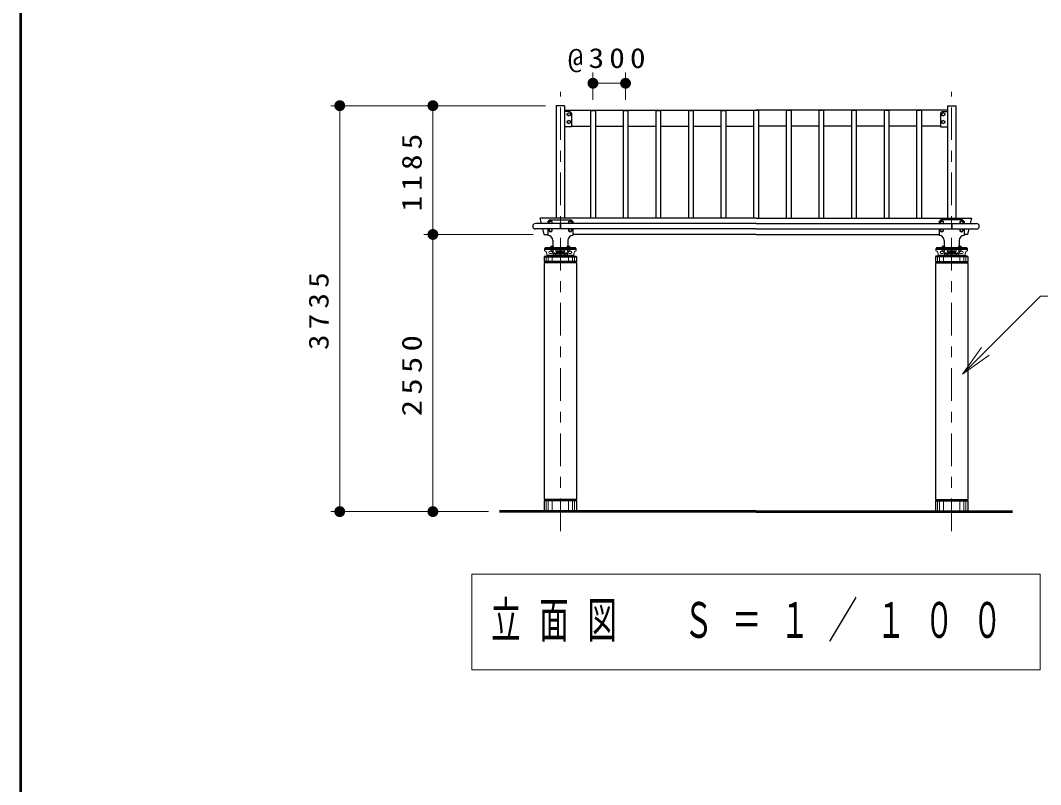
# Model space of a CAD drawing. Units: millimetres on the paper, with parts at other scales. Extents: x -365 to 0, y 0 to 257.
# Drawn here: x -365 to -271.1, y 70.3 to 140.6 of the extents above; entities that cross this region are included whole.
import ezdxf

# ---------------------------------------------------------------- set-up
doc = ezdxf.new("R2010")
doc.units = ezdxf.units.MM
doc.linetypes.add('USER2', pattern=[6, 3, -1, 1, -1])
doc.layers.add('1_100', color=7, linetype='Continuous', lineweight=25)
doc.layers.add('NAKAMURA図枠', color=7, linetype='Continuous', lineweight=13)
doc.styles.add('ＭＳ ゴシック', font='')
doc.styles.get('ＭＳ ゴシック').set_extended_font_data('MS Gothic')

# ---------------------------------------------------------------- blocks, each defined once
blk = doc.blocks.new('filled_dot')
at = {"color": 0, "linetype": 'Continuous', "lineweight": -2, "const_width": 1.25}
blk.add_lwpolyline([(-0.625, 0, 1), (0.625, 0, 1)], format="xyb", close=True, dxfattribs=at)

msp = doc.modelspace()

# ---------------------------------------------------------------- linework, layer by layer
at = {"layer": '1_100', "lineweight": 13}
for p, q in [((-312.329, 133.334), (-312.329, 135.85)), ((-309.329, 133.334), (-309.329, 135.85)), ((-312.329, 134.85), (-309.329, 134.85)), ((-316.704, 132.786), (-336.455, 132.786)), ((-335.622, 95.436), (-335.622, 132.786)), ((-327.053, 120.936), (-327.053, 132.786)), ((-317.829, 120.936), (-327.886, 120.936)), ((-327.053, 95.436), (-327.053, 120.936)), ((-316.641, 118.886), (-316.641, 118.436)), ((-314.079, 118.936), (-316.579, 118.936)), ((-316.454, 118.886), (-316.454, 118.436)), ((-316.079, 118.886), (-316.079, 118.436)), ((-315.329, 118.886), (-315.329, 118.436)), ((-314.579, 118.886), (-314.579, 118.436)), ((-314.204, 118.886), (-314.204, 118.436)), ((-314.016, 118.886), (-314.016, 118.436)), ((-280.641, 118.886), (-280.641, 118.436)), ((-280.579, 118.936), (-278.079, 118.936)), ((-280.454, 118.886), (-280.454, 118.436)), ((-280.079, 118.886), (-280.079, 118.436)), ((-279.329, 118.886), (-279.329, 118.436)), ((-278.579, 118.886), (-278.579, 118.436)), ((-278.204, 118.886), (-278.204, 118.436)), ((-278.016, 118.886), (-278.016, 118.436)), ((-278.345, 108.074), (-276.577, 110.549)), ((-278.345, 108.074), (-276.224, 110.195)), ((-275.87, 109.842), (-278.345, 108.074)), ((-316.641, 96.436), (-316.641, 95.436)), ((-316.454, 96.436), (-316.454, 95.436)), ((-316.079, 96.436), (-316.079, 95.436)), ((-315.329, 96.436), (-315.329, 95.436)), ((-314.579, 96.436), (-314.579, 95.436)), ((-314.204, 96.436), (-314.204, 95.436)), ((-314.016, 96.436), (-314.016, 95.436)), ((-280.641, 96.436), (-280.641, 95.436)), ((-280.454, 96.436), (-280.454, 95.436)), ((-280.079, 96.436), (-280.079, 95.436)), ((-279.329, 96.436), (-279.329, 95.436)), ((-278.579, 96.436), (-278.579, 95.436)), ((-278.204, 96.436), (-278.204, 95.436)), ((-278.016, 96.436), (-278.016, 95.436)), ((-321.926, 95.436), (-336.455, 95.436)), ((-323.479, 89.675), (-323.479, 80.875)), ((-271.179, 89.675), (-323.479, 89.675)), ((-271.179, 80.875), (-271.179, 89.675)), ((-323.479, 80.875), (-271.179, 80.875))]:
    msp.add_line(p, q, dxfattribs=at)
at = {"layer": '1_100', "linetype": 'USER2', "lineweight": 13}
for p, q in [((-315.329, 93.63), (-315.329, 134.053)), ((-279.329, 93.63), (-279.329, 134.053))]:
    msp.add_line(p, q, dxfattribs=at)
at = {"layer": '1_100'}
for p, q in [((-314.954, 132.786), (-315.704, 132.786)), ((-315.704, 132.786), (-315.704, 122.436)), ((-314.954, 132.786), (-314.954, 122.436)), ((-314.954, 132.386), (-297.329, 132.386)), ((-279.704, 132.386), (-297.329, 132.386)), ((-279.704, 132.786), (-278.954, 132.786)), ((-279.704, 132.786), (-279.704, 122.436)), ((-278.954, 132.786), (-278.954, 122.436)), ((-314.454, 132.236), (-314.954, 132.236)), ((-314.674, 132.055), (-314.554, 132.124)), ((-314.674, 132.055), (-314.674, 131.917)), ((-314.554, 131.847), (-314.674, 131.917)), ((-314.674, 131.355), (-314.554, 131.424)), ((-314.434, 132.055), (-314.554, 132.124)), ((-314.554, 131.847), (-314.434, 131.917)), ((-314.434, 131.355), (-314.554, 131.424)), ((-314.454, 132.236), (-314.304, 132.086)), ((-314.434, 132.055), (-314.434, 131.917)), ((-314.304, 132.086), (-314.304, 130.826)), ((-280.204, 132.236), (-280.354, 132.086)), ((-280.354, 132.086), (-280.354, 130.826)), ((-280.224, 132.055), (-280.104, 132.124)), ((-280.224, 132.055), (-280.224, 131.917)), ((-280.104, 131.847), (-280.224, 131.917)), ((-280.224, 131.355), (-280.104, 131.424)), ((-280.204, 132.236), (-279.704, 132.236)), ((-279.984, 132.055), (-280.104, 132.124)), ((-280.104, 131.847), (-279.984, 131.917)), ((-279.984, 131.355), (-280.104, 131.424)), ((-279.984, 132.055), (-279.984, 131.917)), ((-314.304, 130.826), (-314.954, 130.826)), ((-314.674, 131.355), (-314.674, 131.217)), ((-314.554, 131.147), (-314.674, 131.217)), ((-314.554, 131.147), (-314.434, 131.217)), ((-314.434, 131.355), (-314.434, 131.217)), ((-314.304, 130.886), (-312.549, 130.886)), ((-312.109, 130.886), (-309.549, 130.886)), ((-309.109, 130.886), (-306.549, 130.886)), ((-306.109, 130.886), (-303.549, 130.886)), ((-303.109, 130.886), (-300.549, 130.886)), ((-300.109, 130.886), (-297.549, 130.886)), ((-294.549, 130.886), (-297.109, 130.886)), ((-291.549, 130.886), (-294.109, 130.886)), ((-288.549, 130.886), (-291.109, 130.886)), ((-285.549, 130.886), (-288.109, 130.886)), ((-282.549, 130.886), (-285.109, 130.886)), ((-280.354, 130.886), (-282.109, 130.886)), ((-280.354, 130.826), (-279.704, 130.826)), ((-280.224, 131.355), (-280.224, 131.217)), ((-280.104, 131.147), (-280.224, 131.217)), ((-280.104, 131.147), (-279.984, 131.217)), ((-279.984, 131.355), (-279.984, 131.217)), ((-317.061, 121.929), (-317.179, 122.436)), ((-297.329, 122.436), (-317.179, 122.436)), ((-316.329, 122.286), (-316.479, 122.136)), ((-316.479, 122.136), (-316.479, 121.929)), ((-316.349, 122.105), (-316.229, 122.174)), ((-316.349, 122.105), (-316.349, 121.967)), ((-316.329, 122.286), (-314.329, 122.286)), ((-316.109, 122.105), (-316.229, 122.174)), ((-316.109, 122.105), (-316.109, 121.967)), ((-314.549, 122.105), (-314.429, 122.174)), ((-314.549, 122.105), (-314.549, 121.967)), ((-314.309, 122.105), (-314.429, 122.174)), ((-314.329, 122.286), (-314.179, 122.136)), ((-314.309, 122.105), (-314.309, 121.967)), ((-314.179, 122.136), (-314.179, 121.929)), ((-297.329, 122.436), (-277.479, 122.436)), ((-280.329, 122.286), (-280.479, 122.136)), ((-280.479, 122.136), (-280.479, 121.929)), ((-280.349, 122.105), (-280.229, 122.174)), ((-280.349, 122.105), (-280.349, 121.967)), ((-278.329, 122.286), (-280.329, 122.286)), ((-280.109, 122.105), (-280.229, 122.174)), ((-280.109, 122.105), (-280.109, 121.967)), ((-278.549, 122.105), (-278.429, 122.174)), ((-278.549, 122.105), (-278.549, 121.967)), ((-278.309, 122.105), (-278.429, 122.174)), ((-278.329, 122.286), (-278.179, 122.136)), ((-278.309, 122.105), (-278.309, 121.967)), ((-278.179, 122.136), (-278.179, 121.929)), ((-277.597, 121.929), (-277.479, 122.436)), ((-297.329, 121.929), (-317.629, 121.929)), ((-297.329, 121.443), (-317.629, 121.443)), ((-316.829, 120.936), (-316.947, 121.443)), ((-316.479, 121.443), (-316.479, 120.836)), ((-316.284, 121.929), (-316.349, 121.967)), ((-316.349, 121.405), (-316.284, 121.443)), ((-316.349, 121.405), (-316.349, 121.267)), ((-316.229, 121.197), (-316.349, 121.267)), ((-316.229, 121.197), (-316.109, 121.267)), ((-316.174, 121.929), (-316.109, 121.967)), ((-316.109, 121.405), (-316.174, 121.443)), ((-316.109, 121.405), (-316.109, 121.267)), ((-315.359, 121.929), (-315.359, 121.443)), ((-315.299, 121.929), (-315.299, 121.443)), ((-314.484, 121.929), (-314.549, 121.967)), ((-314.549, 121.405), (-314.484, 121.443)), ((-314.549, 121.405), (-314.549, 121.267)), ((-314.429, 121.197), (-314.549, 121.267)), ((-314.429, 121.197), (-314.309, 121.267)), ((-314.374, 121.929), (-314.309, 121.967)), ((-314.309, 121.405), (-314.374, 121.443)), ((-314.309, 121.405), (-314.309, 121.267)), ((-314.179, 121.443), (-314.179, 120.836)), ((-297.329, 121.929), (-277.029, 121.929)), ((-297.329, 121.443), (-277.029, 121.443)), ((-280.479, 121.443), (-280.479, 120.836)), ((-280.284, 121.929), (-280.349, 121.967)), ((-280.349, 121.405), (-280.284, 121.443)), ((-280.349, 121.405), (-280.349, 121.267)), ((-280.229, 121.197), (-280.349, 121.267)), ((-280.229, 121.197), (-280.109, 121.267)), ((-280.174, 121.929), (-280.109, 121.967)), ((-280.109, 121.405), (-280.174, 121.443)), ((-280.109, 121.405), (-280.109, 121.267)), ((-279.359, 121.929), (-279.359, 121.443)), ((-279.299, 121.929), (-279.299, 121.443)), ((-278.484, 121.929), (-278.549, 121.967)), ((-278.549, 121.405), (-278.484, 121.443)), ((-278.549, 121.405), (-278.549, 121.267)), ((-278.429, 121.197), (-278.549, 121.267)), ((-278.429, 121.197), (-278.309, 121.267)), ((-278.374, 121.929), (-278.309, 121.967)), ((-278.309, 121.405), (-278.374, 121.443)), ((-278.309, 121.405), (-278.309, 121.267)), ((-278.179, 121.443), (-278.179, 120.836)), ((-277.829, 120.936), (-277.711, 121.443)), ((-316.829, 120.936), (-316.479, 120.936)), ((-316.029, 120.386), (-316.029, 119.856)), ((-314.629, 120.386), (-314.629, 119.856)), ((-297.329, 120.936), (-314.179, 120.936)), ((-297.329, 120.936), (-280.479, 120.936)), ((-280.029, 120.386), (-280.029, 119.856)), ((-278.629, 120.386), (-278.629, 119.856)), ((-277.829, 120.936), (-278.179, 120.936))]:
    msp.add_line(p, q, dxfattribs=at)
at = {"layer": '1_100', "color": 40}
for p, q in [((-312.549, 132.334), (-312.549, 122.436)), ((-312.549, 132.334), (-312.109, 132.334)), ((-312.109, 132.334), (-312.109, 122.436)), ((-309.549, 132.334), (-309.549, 122.436)), ((-309.549, 132.334), (-309.109, 132.334)), ((-309.109, 132.334), (-309.109, 122.436)), ((-306.549, 132.334), (-306.549, 122.436)), ((-306.549, 132.334), (-306.109, 132.334)), ((-306.109, 132.334), (-306.109, 122.436)), ((-303.549, 132.334), (-303.549, 122.436)), ((-303.549, 132.334), (-303.109, 132.334)), ((-303.109, 132.334), (-303.109, 122.436)), ((-300.549, 132.334), (-300.549, 122.436)), ((-300.549, 132.334), (-300.109, 132.334)), ((-300.109, 132.334), (-300.109, 122.436)), ((-297.549, 132.334), (-297.549, 122.436)), ((-297.109, 132.334), (-297.549, 132.334)), ((-297.109, 132.334), (-297.109, 122.436)), ((-294.549, 132.334), (-294.549, 122.436)), ((-294.109, 132.334), (-294.549, 132.334)), ((-294.109, 132.334), (-294.109, 122.436)), ((-291.549, 132.334), (-291.549, 122.436)), ((-291.109, 132.334), (-291.549, 132.334)), ((-291.109, 132.334), (-291.109, 122.436)), ((-288.549, 132.334), (-288.549, 122.436)), ((-288.109, 132.334), (-288.549, 132.334)), ((-288.109, 132.334), (-288.109, 122.436)), ((-285.549, 132.334), (-285.549, 122.436)), ((-285.109, 132.334), (-285.549, 132.334)), ((-285.109, 132.334), (-285.109, 122.436)), ((-282.549, 132.334), (-282.549, 122.436)), ((-282.109, 132.334), (-282.549, 132.334)), ((-282.109, 132.334), (-282.109, 122.436))]:
    msp.add_line(p, q, dxfattribs=at)
at = {"layer": '1_100', "color": 4, "lineweight": 13}
for p, q in [((-316.779, 119.636), (-316.779, 119.426)), ((-313.879, 119.636), (-316.779, 119.636)), ((-316.779, 119.546), (-315.374, 119.546)), ((-316.729, 119.726), (-316.729, 119.636)), ((-316.729, 119.726), (-313.929, 119.726)), ((-316.279, 119.386), (-316.199, 119.386)), ((-316.229, 119.758), (-316.229, 119.726)), ((-315.929, 119.758), (-316.229, 119.758)), ((-316.229, 119.546), (-316.229, 119.514)), ((-316.229, 119.514), (-315.929, 119.514)), ((-315.959, 119.858), (-316.199, 119.858)), ((-316.199, 119.858), (-316.199, 119.758)), ((-316.199, 119.514), (-316.199, 119.384)), ((-315.959, 119.384), (-316.199, 119.384)), ((-316.159, 119.384), (-316.159, 119.358)), ((-315.999, 119.358), (-316.159, 119.358)), ((-315.999, 119.384), (-315.999, 119.358)), ((-315.959, 119.858), (-315.959, 119.758)), ((-315.959, 119.514), (-315.959, 119.384)), ((-315.959, 119.246), (-315.959, 119.188)), ((-315.959, 119.246), (-315.799, 119.246)), ((-315.929, 119.758), (-315.929, 119.726)), ((-315.929, 119.546), (-315.929, 119.514)), ((-315.799, 119.246), (-315.799, 119.188)), ((-315.729, 119.546), (-315.729, 119.426)), ((-315.374, 119.426), (-315.729, 119.426)), ((-315.709, 119.426), (-315.709, 119.326)), ((-315.374, 119.326), (-315.709, 119.326)), ((-315.374, 119.246), (-315.709, 119.246)), ((-315.709, 119.246), (-315.709, 119.146)), ((-315.689, 119.326), (-315.689, 119.246)), ((-315.374, 119.546), (-315.374, 119.026)), ((-315.354, 119.326), (-315.304, 119.326)), ((-313.879, 119.546), (-315.284, 119.546)), ((-315.284, 119.546), (-315.284, 119.026)), ((-315.284, 119.426), (-314.929, 119.426)), ((-315.284, 119.326), (-314.949, 119.326)), ((-315.284, 119.246), (-314.949, 119.246)), ((-314.969, 119.326), (-314.969, 119.246)), ((-314.949, 119.426), (-314.949, 119.326)), ((-314.949, 119.246), (-314.949, 119.146)), ((-314.929, 119.546), (-314.929, 119.426)), ((-314.699, 119.246), (-314.859, 119.246)), ((-314.859, 119.246), (-314.859, 119.188)), ((-314.729, 119.758), (-314.729, 119.726)), ((-314.729, 119.758), (-314.429, 119.758)), ((-314.729, 119.546), (-314.729, 119.514)), ((-314.429, 119.514), (-314.729, 119.514)), ((-314.699, 119.858), (-314.459, 119.858)), ((-314.699, 119.858), (-314.699, 119.758)), ((-314.699, 119.514), (-314.699, 119.384)), ((-314.699, 119.384), (-314.459, 119.384)), ((-314.699, 119.246), (-314.699, 119.188)), ((-314.659, 119.384), (-314.659, 119.358)), ((-314.659, 119.358), (-314.499, 119.358)), ((-314.499, 119.384), (-314.499, 119.358)), ((-314.459, 119.858), (-314.459, 119.758)), ((-314.459, 119.514), (-314.459, 119.384)), ((-314.379, 119.386), (-314.459, 119.386)), ((-314.429, 119.758), (-314.429, 119.726)), ((-314.429, 119.546), (-314.429, 119.514)), ((-313.929, 119.726), (-313.929, 119.636)), ((-313.879, 119.636), (-313.879, 119.426)), ((-280.779, 119.636), (-280.779, 119.426)), ((-280.779, 119.636), (-277.879, 119.636)), ((-280.779, 119.546), (-279.374, 119.546)), ((-280.729, 119.726), (-280.729, 119.636)), ((-277.929, 119.726), (-280.729, 119.726)), ((-280.279, 119.386), (-280.199, 119.386)), ((-280.229, 119.758), (-280.229, 119.726)), ((-279.929, 119.758), (-280.229, 119.758)), ((-280.229, 119.546), (-280.229, 119.514)), ((-280.229, 119.514), (-279.929, 119.514)), ((-279.959, 119.858), (-280.199, 119.858)), ((-280.199, 119.858), (-280.199, 119.758)), ((-280.199, 119.514), (-280.199, 119.384)), ((-279.959, 119.384), (-280.199, 119.384)), ((-280.159, 119.384), (-280.159, 119.358)), ((-279.999, 119.358), (-280.159, 119.358)), ((-279.999, 119.384), (-279.999, 119.358)), ((-279.959, 119.858), (-279.959, 119.758)), ((-279.959, 119.514), (-279.959, 119.384)), ((-279.959, 119.246), (-279.959, 119.188)), ((-279.959, 119.246), (-279.799, 119.246)), ((-279.929, 119.758), (-279.929, 119.726)), ((-279.929, 119.546), (-279.929, 119.514)), ((-279.799, 119.246), (-279.799, 119.188)), ((-279.729, 119.546), (-279.729, 119.426)), ((-279.374, 119.426), (-279.729, 119.426)), ((-279.709, 119.426), (-279.709, 119.326)), ((-279.374, 119.326), (-279.709, 119.326)), ((-279.374, 119.246), (-279.709, 119.246)), ((-279.709, 119.246), (-279.709, 119.146)), ((-279.689, 119.326), (-279.689, 119.246)), ((-279.374, 119.546), (-279.374, 119.026)), ((-279.304, 119.326), (-279.354, 119.326)), ((-279.284, 119.546), (-279.284, 119.026)), ((-277.879, 119.546), (-279.284, 119.546)), ((-279.284, 119.426), (-278.929, 119.426)), ((-279.284, 119.326), (-278.949, 119.326)), ((-279.284, 119.246), (-278.949, 119.246)), ((-278.969, 119.326), (-278.969, 119.246)), ((-278.949, 119.426), (-278.949, 119.326)), ((-278.949, 119.246), (-278.949, 119.146)), ((-278.929, 119.546), (-278.929, 119.426)), ((-278.699, 119.246), (-278.859, 119.246)), ((-278.859, 119.246), (-278.859, 119.188)), ((-278.729, 119.758), (-278.429, 119.758)), ((-278.729, 119.758), (-278.729, 119.726)), ((-278.729, 119.546), (-278.729, 119.514)), ((-278.429, 119.514), (-278.729, 119.514)), ((-278.699, 119.858), (-278.459, 119.858)), ((-278.699, 119.858), (-278.699, 119.758)), ((-278.699, 119.514), (-278.699, 119.384)), ((-278.699, 119.384), (-278.459, 119.384)), ((-278.699, 119.246), (-278.699, 119.188)), ((-278.659, 119.384), (-278.659, 119.358)), ((-278.659, 119.358), (-278.499, 119.358)), ((-278.499, 119.384), (-278.499, 119.358)), ((-278.459, 119.858), (-278.459, 119.758)), ((-278.459, 119.514), (-278.459, 119.384)), ((-278.379, 119.386), (-278.459, 119.386)), ((-278.429, 119.758), (-278.429, 119.726)), ((-278.429, 119.546), (-278.429, 119.514)), ((-277.929, 119.726), (-277.929, 119.636)), ((-277.879, 119.636), (-277.879, 119.426)), ((-316.579, 119.166), (-316.579, 118.936)), ((-316.579, 119.026), (-315.374, 119.026)), ((-316.279, 119.186), (-316.129, 119.186)), ((-316.029, 119.058), (-315.729, 119.058)), ((-316.029, 119.058), (-316.029, 119.026)), ((-315.999, 119.188), (-315.759, 119.188)), ((-315.999, 119.188), (-315.999, 119.058)), ((-315.759, 119.188), (-315.759, 119.058)), ((-315.374, 119.146), (-315.729, 119.146)), ((-315.729, 119.146), (-315.729, 119.058)), ((-315.729, 119.058), (-315.729, 119.026)), ((-315.284, 119.146), (-314.929, 119.146)), ((-314.079, 119.026), (-315.284, 119.026)), ((-314.929, 119.146), (-314.929, 119.058)), ((-314.929, 119.058), (-314.929, 119.026)), ((-314.629, 119.058), (-314.929, 119.058)), ((-314.899, 119.188), (-314.899, 119.058)), ((-314.659, 119.188), (-314.899, 119.188)), ((-314.659, 119.188), (-314.659, 119.058)), ((-314.629, 119.058), (-314.629, 119.026)), ((-314.379, 119.186), (-314.529, 119.186)), ((-314.079, 119.166), (-314.079, 118.936)), ((-280.579, 119.166), (-280.579, 118.936)), ((-280.579, 119.026), (-279.374, 119.026)), ((-280.279, 119.186), (-280.129, 119.186)), ((-280.029, 119.058), (-279.729, 119.058)), ((-280.029, 119.058), (-280.029, 119.026)), ((-279.999, 119.188), (-279.759, 119.188)), ((-279.999, 119.188), (-279.999, 119.058)), ((-279.759, 119.188), (-279.759, 119.058)), ((-279.374, 119.146), (-279.729, 119.146)), ((-279.729, 119.146), (-279.729, 119.058)), ((-279.729, 119.058), (-279.729, 119.026)), ((-279.284, 119.146), (-278.929, 119.146)), ((-278.079, 119.026), (-279.284, 119.026)), ((-278.929, 119.146), (-278.929, 119.058)), ((-278.929, 119.058), (-278.929, 119.026)), ((-278.629, 119.058), (-278.929, 119.058)), ((-278.899, 119.188), (-278.899, 119.058)), ((-278.659, 119.188), (-278.899, 119.188)), ((-278.659, 119.188), (-278.659, 119.058)), ((-278.629, 119.058), (-278.629, 119.026)), ((-278.379, 119.186), (-278.529, 119.186)), ((-278.079, 119.166), (-278.079, 118.936))]:
    msp.add_line(p, q, dxfattribs=at)
at = {"layer": '1_100', "color": 4}
for p, q in [((-316.786, 118.936), (-316.829, 118.887)), ((-316.829, 118.886), (-316.829, 118.436)), ((-316.829, 118.886), (-313.829, 118.886)), ((-313.829, 118.436), (-316.829, 118.436)), ((-316.829, 118.336), (-316.829, 96.536)), ((-313.829, 118.336), (-316.829, 118.336)), ((-316.786, 118.936), (-313.872, 118.936)), ((-316.786, 118.436), (-316.786, 118.336)), ((-313.872, 118.436), (-313.872, 118.336)), ((-313.871, 118.936), (-313.829, 118.886)), ((-313.829, 118.886), (-313.829, 118.436)), ((-313.829, 118.336), (-313.829, 96.536)), ((-280.786, 118.936), (-280.829, 118.886)), ((-280.829, 118.886), (-280.829, 118.436)), ((-277.829, 118.886), (-280.829, 118.886)), ((-280.829, 118.436), (-277.829, 118.436)), ((-280.829, 118.336), (-280.829, 96.536)), ((-280.829, 118.336), (-277.829, 118.336)), ((-277.872, 118.936), (-280.786, 118.936)), ((-280.786, 118.436), (-280.786, 118.336)), ((-277.872, 118.436), (-277.872, 118.336)), ((-277.871, 118.936), (-277.828, 118.887)), ((-277.829, 118.886), (-277.829, 118.436)), ((-277.829, 118.336), (-277.829, 96.536)), ((-313.829, 96.536), (-316.829, 96.536)), ((-313.829, 96.436), (-316.829, 96.436)), ((-316.829, 96.436), (-316.829, 95.436)), ((-316.786, 96.536), (-316.786, 96.436)), ((-313.872, 96.536), (-313.872, 96.436)), ((-313.829, 96.436), (-313.829, 95.436)), ((-280.829, 96.536), (-277.829, 96.536)), ((-280.829, 96.436), (-277.829, 96.436)), ((-280.829, 96.436), (-280.829, 95.436)), ((-280.786, 96.536), (-280.786, 96.436)), ((-277.872, 96.536), (-277.872, 96.436)), ((-277.829, 96.436), (-277.829, 95.436))]:
    msp.add_line(p, q, dxfattribs=at)
at = {"layer": '1_100', "lineweight": 50}
for q in [(-320.926, 95.436), (-273.731, 95.436)]:
    msp.add_line((-297.329, 95.436), q, dxfattribs=at)
at = {"layer": '1_100', "lineweight": 13}
msp.add_lwpolyline([(-278.345, 108.074), (-271.163, 115.256), (-243.714, 115.256)], dxfattribs=at)
at = {"layer": '1_100'}
for centre in [(-314.554, 131.986), (-314.554, 131.286), (-280.104, 131.986), (-280.104, 131.286)]:
    msp.add_circle(centre, 0.15, dxfattribs=at)
for centre, radius, start, end in [((-316.229, 122.036), 0.15, 314.49323, 225.50677), ((-314.429, 122.036), 0.15, 314.49323, 225.50677), ((-280.229, 122.036), 0.15, 314.49323, 225.50677), ((-278.429, 122.036), 0.15, 314.49323, 225.50677), ((-317.629, 121.686), 0.243, 90, 270), ((-316.229, 121.336), 0.15, 134.49322, 45.50678), ((-314.429, 121.336), 0.15, 134.49322, 45.50678), ((-280.229, 121.336), 0.15, 134.49322, 45.50678), ((-278.429, 121.336), 0.15, 134.49322, 45.50678), ((-277.029, 121.686), 0.243, 270, 90), ((-316.479, 120.386), 0.45, 360, 90), ((-314.179, 120.386), 0.45, 90, 180), ((-280.479, 120.386), 0.45, 0, 90), ((-278.179, 120.386), 0.45, 90, 180)]:
    msp.add_arc(centre, radius, start, end, dxfattribs=at)
at = {"layer": '1_100', "color": 4, "lineweight": 13}
for centre, radius, start, end in [((-316.848, 119.166), 0.269, 0.00001, 75.13713), ((-316.279, 119.286), 0.1, 90, 270), ((-316.129, 119.286), 0.1, 270, 46.07223), ((-314.529, 119.286), 0.1, 133.92777, 270), ((-314.379, 119.286), 0.1, 270, 90.00001), ((-313.81, 119.166), 0.269, 104.86287, 180), ((-280.848, 119.166), 0.269, 0, 75.13713), ((-280.279, 119.286), 0.1, 89.99999, 270), ((-280.129, 119.286), 0.1, 270, 46.07223), ((-278.529, 119.286), 0.1, 133.92777, 270), ((-278.379, 119.286), 0.1, 270, 90), ((-277.81, 119.166), 0.269, 104.86287, 179.99999)]:
    msp.add_arc(centre, radius, start, end, dxfattribs=at)
at = {"layer": 'NAKAMURA図枠', "lineweight": 50}
msp.add_line((-365, 257), (-365, 0), dxfattribs=at)

# ---------------------------------------------------------------- block references
at = {"layer": '1_100', "lineweight": 13, "xscale": 0.4, "yscale": 0.4}
msp.add_blockref('filled_dot', (-312.329, 134.85), dxfattribs=at)
for p, rotation in [((-309.329, 134.85), 180), ((-335.622, 132.786), 270), ((-327.053, 132.786), 270), ((-327.053, 120.936), 270), ((-335.622, 95.436), 90), ((-327.053, 95.436), 90)]:
    msp.add_blockref('filled_dot', p, dxfattribs=dict(at, rotation=rotation))

# ---------------------------------------------------------------- texts
at = {"layer": '1_100', "style": 'ＭＳ ゴシック'}
for s, insert, char_height, attachment_point in [('\\T1.33;\\W1.15;@300', (-310.829, 135.85), 1.833, 8), ('\\T1.64;\\W0.6;立面図\u3000Ｓ＝１／１００', (-297.329, 85.275), 3.299, 5)]:
    msp.add_mtext(s, dxfattribs=dict(at, insert=insert, char_height=char_height, attachment_point=attachment_point))
at = {"layer": '1_100', "char_height": 1.833, "attachment_point": 8, "rotation": 90, "style": 'ＭＳ ゴシック'}
for s, insert in [('\\T1.33;\\W1.15;1185', (-328.053, 126.861)), ('\\T1.33;\\W1.15;3735', (-336.622, 114.111)), ('\\T1.33;\\W1.2;2550', (-328.053, 108.186))]:
    msp.add_mtext(s, dxfattribs=dict(at, insert=insert))

doc.saveas('drawing.dxf')
